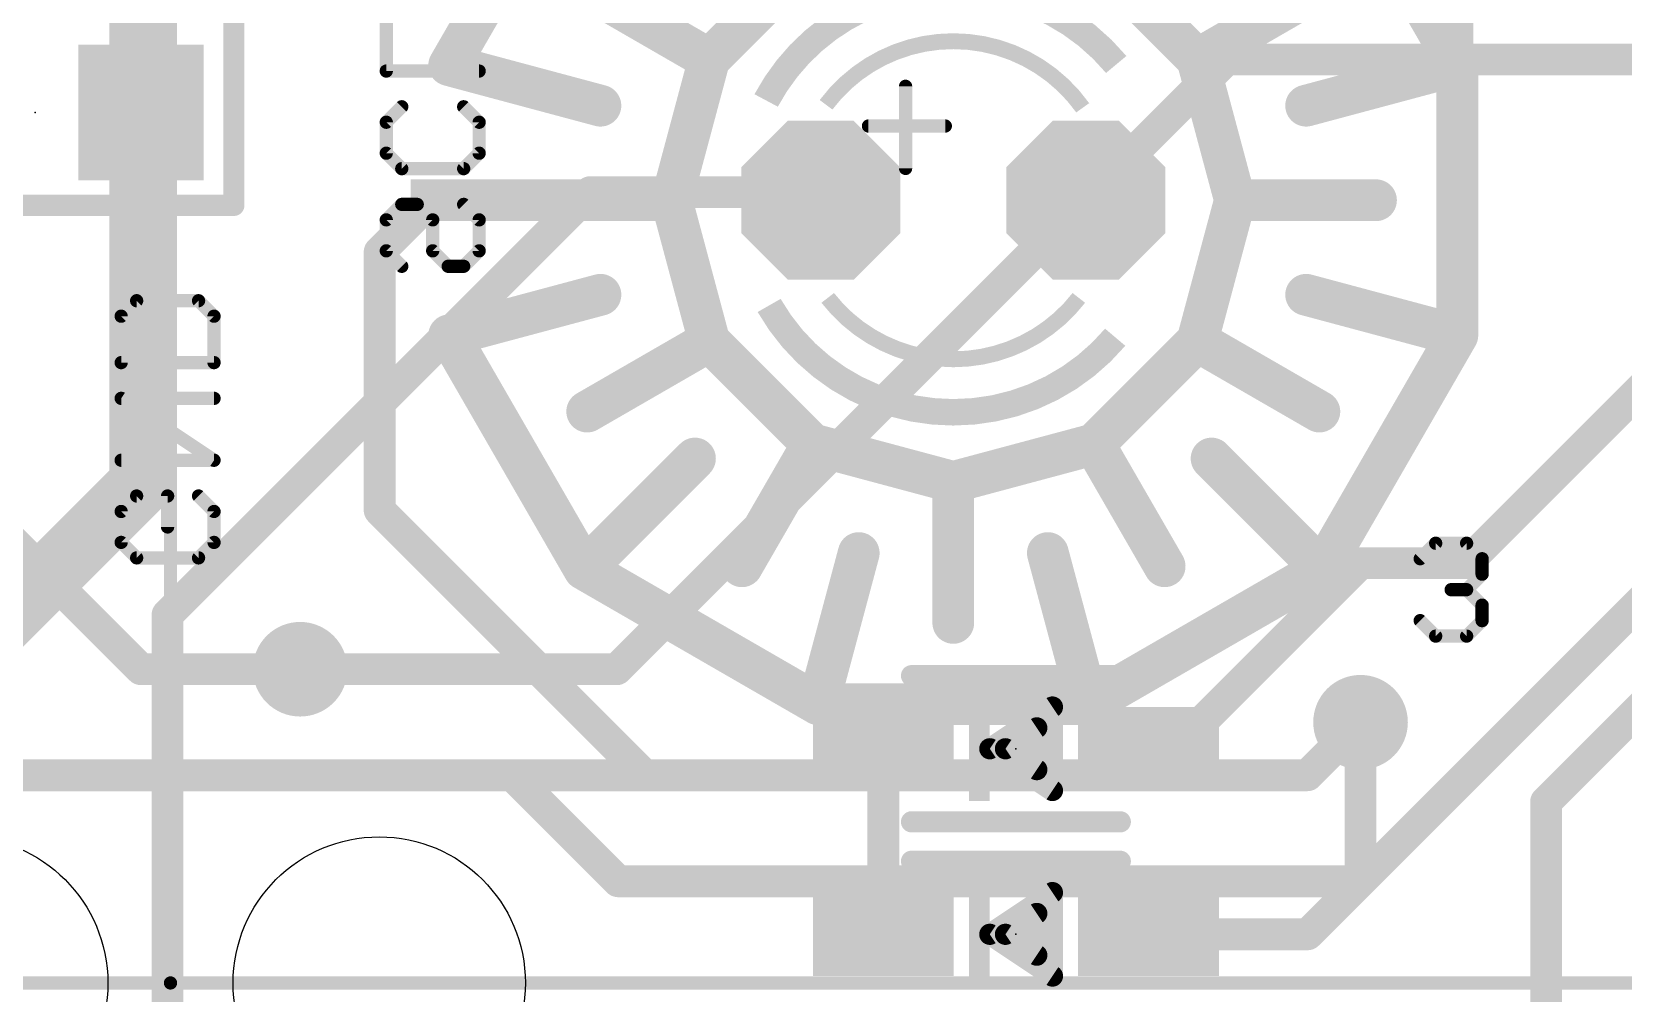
# Model space of a CAD drawing. Extents: x -30.9 to 30.6, y -30.5 to 30.5.
# Drawn here: x -1.3 to 13.95, y 14.93 to 24.14 of the extents above; entities that cross this region are included whole.
import ezdxf

# ---------------------------------------------------------------- set-up
doc = ezdxf.new("R2010")
doc.units = 0
for name, color, linetype in [('1', 12, 'CONTINUOUS'), ('16', 132, 'CONTINUOUS'), ('17', 110, 'CONTINUOUS'), ('18', 110, 'CONTINUOUS'), ('20', 53, 'CONTINUOUS'), ('21', 40, 'CONTINUOUS'), ('22', 6, 'CONTINUOUS'), ('24', 6, 'CONTINUOUS'), ('49', 253, 'CONTINUOUS')]:
    doc.layers.add(name, color=color, linetype=linetype)

# ---------------------------------------------------------------- blocks, each defined once
blk = doc.blocks.new('RECT')
blk.add_solid([(-0.5, -0.5), (0.5, -0.5), (-0.5, 0.5), (0.5, 0.5)])
blk = doc.blocks.new('OCTAGONP')
at = {"const_width": 0.5}
blk.add_lwpolyline([(-0.25, -0.1036), (-0.25, 0.1036), (-0.1036, 0.25), (0.1036, 0.25), (0.25, 0.1036), (0.25, -0.1036), (0.1036, -0.25), (-0.1036, -0.25), (-0.25, -0.1036), (-0.25, 0.1036)], dxfattribs=at)
blk = doc.blocks.new('ROUNDV')
at = {"const_width": 0.5}
blk.add_lwpolyline([(0, -0.25, 1), (0, 0.25, 1), (0, -0.25)], format="xyb", dxfattribs=at)

msp = doc.modelspace()

# ---------------------------------------------------------------- linework, layer by layer
at = {"layer": '1'}
for points, const_width in [([(12.358, 22.538), (12.358, 28.702)], 0.3048), ([(3.9925, 26.0635), (2.6984, 23.8221)], 0.4), ([(12.3576, 23.8221), (11.0635, 26.0635)], 0.4), ([(6.178, 24.8663), (5.1897, 23.878)], 0.4), ([(9.8663, 23.878), (8.878, 24.8663)], 0.4), ([(5.1897, 23.878), (4.0206, 24.553)], 0.4), ([(9.8663, 23.878), (11.0354, 24.553)], 0.4), ([(4.1473, 23.4339), (2.6984, 23.8221)], 0.4), ([(5.1897, 23.878), (4.828, 22.528)], 0.4), ([(10.228, 22.528), (9.8663, 23.878)], 0.4), ([(10.9087, 23.4339), (12.3576, 23.8221)], 0.4), ([(12.3576, 21.2339), (12.3576, 23.8221)], 0.4), ([(4.828, 22.528), (2.578, 22.528)], 0.4), ([(4.828, 22.528), (5.1897, 21.178)], 0.4), ([(9.8663, 21.178), (10.228, 22.528)], 0.4), ([(10.228, 22.528), (11.578, 22.528)], 0.4), ([(2.528, 22.528), (2.032, 22.032)], 0.3048), ([(2.032, 22.032), (2.032, 19.558)], 0.3048), ([(4.1473, 21.6221), (2.6984, 21.2339)], 0.4), ([(10.9087, 21.6221), (12.3576, 21.2339)], 0.4), ([(2.6984, 21.2339), (3.9925, 18.9925)], 0.4), ([(5.1897, 21.178), (4.0206, 20.503)], 0.4), ([(5.1897, 21.178), (6.178, 20.1897)], 0.4), ([(8.878, 20.1897), (9.8663, 21.178)], 0.4), ([(9.8663, 21.178), (11.0354, 20.503)], 0.4), ([(11.0635, 18.9925), (12.3576, 21.2339)], 0.4), ([(6.178, 20.1897), (5.503, 19.0206)], 0.4), ([(6.178, 20.1897), (7.528, 19.828)], 0.4), ([(7.528, 19.828), (8.878, 20.1897)], 0.4), ([(8.878, 20.1897), (9.553, 19.0206)], 0.4), ([(5.0531, 20.0531), (3.9925, 18.9925)], 0.4), ([(10.0029, 20.0531), (11.0635, 18.9925)], 0.4), ([(7.528, 19.828), (7.528, 18.478)], 0.4), ([(-2.032, 19.812), (-0.254, 18.034)], 0.3048), ([(2.032, 19.558), (4.572, 17.018)], 0.3048), ([(6.6221, 19.1473), (6.2339, 17.6984)], 0.4), ([(8.4339, 19.1473), (8.8221, 17.6984)], 0.4), ([(3.9925, 18.9925), (6.2339, 17.6984)], 0.4), ([(8.8221, 17.6984), (11.0635, 18.9925)], 0.4), ([(11.43, 16.002), (14.224, 18.796)], 0.3048), ([(-0.254, 18.034), (1.27, 18.034)], 0.3048), ([(13.208, 16.764), (14.478, 18.034)], 0.3048), ([(6.2339, 17.6984), (8.8221, 17.6984)], 0.4), ([(10.922, 17.018), (11.43, 17.526)], 0.3048), ([(-3.048, 17.018), (3.302, 17.018)], 0.3048), ([(3.302, 17.018), (4.318, 16.002)], 0.3048), ([(4.572, 17.018), (10.922, 17.018)], 0.3048), ([(13.208, 13.716), (13.208, 16.764)], 0.3048), ([(4.318, 16.002), (11.43, 16.002)], 0.3048)]:
    msp.add_lwpolyline(points, dxfattribs=dict(at, const_width=const_width))
for points, const_width in [([(2.7243, 23.9187, 1), (2.6725, 23.7255)], 0.2), ([(2.6118, 23.8721, 1), (2.785, 23.7721)], 0.2), ([(5.119, 23.9487, 1), (5.2604, 23.8073)], 0.2), ([(5.2863, 23.8521, 1), (5.0931, 23.9039)], 0.2), ([(5.1397, 23.7914, 1), (5.2397, 23.9646)], 0.2), ([(9.9629, 23.9039, 1), (9.7697, 23.8521)], 0.2), ([(9.8163, 23.9646, 1), (9.9163, 23.7914)], 0.2), ([(9.7956, 23.8073, 1), (9.937, 23.9487)], 0.2), ([(12.4576, 23.8221, 1), (12.2576, 23.8221)], 0.2), ([(12.271, 23.7721, 1), (12.4442, 23.8721)], 0.2), ([(12.3835, 23.7255, 1), (12.3317, 23.9187)], 0.2), ([(4.1214, 23.3373, 1), (4.1731, 23.5305)], 0.2), ([(10.8829, 23.5305, 1), (10.9346, 23.3373)], 0.2), ([(2.578, 22.628, 1), (2.578, 22.428)], 0.2), ([(4.9246, 22.5539, 1), (4.7314, 22.5021)], 0.2), ([(4.828, 22.428, 1), (4.828, 22.628)], 0.2), ([(10.228, 22.628, 1), (10.228, 22.428)], 0.2), ([(10.3246, 22.5021, 1), (10.1314, 22.5539)], 0.2), ([(11.578, 22.428, 1), (11.578, 22.628)], 0.2), ([(2.5819, 22.4741, 1), (2.4741, 22.5819)], 0.1524), ([(4.7314, 22.5539, 1), (4.9246, 22.5021)], 0.2), ([(10.1314, 22.5021, 1), (10.3246, 22.5539)], 0.2), ([(12.2818, 22.538, 1), (12.4342, 22.538)], 0.1524), ([(2.1082, 22.032, 1), (1.9558, 22.032)], 0.1524), ([(1.9781, 22.0859, 1), (2.0859, 21.9781)], 0.1524), ([(4.1731, 21.5255, 1), (4.1214, 21.7187)], 0.2), ([(10.9346, 21.7187, 1), (10.8829, 21.5255)], 0.2), ([(2.785, 21.2839, 1), (2.6118, 21.1839)], 0.2), ([(2.6725, 21.3305, 1), (2.7243, 21.1373)], 0.2), ([(5.2604, 21.2487, 1), (5.119, 21.1073)], 0.2), ([(5.2397, 21.0914, 1), (5.1397, 21.2646)], 0.2), ([(9.9163, 21.2646, 1), (9.8163, 21.0914)], 0.2), ([(9.937, 21.1073, 1), (9.7956, 21.2487)], 0.2), ([(12.4442, 21.1839, 1), (12.271, 21.2839)], 0.2), ([(12.3317, 21.1373, 1), (12.3835, 21.3305)], 0.2), ([(5.0931, 21.1521, 1), (5.2863, 21.2039)], 0.2), ([(9.7697, 21.2039, 1), (9.9629, 21.1521)], 0.2), ([(12.2576, 21.2339, 1), (12.4576, 21.2339)], 0.2), ([(3.9706, 20.5896, 1), (4.0706, 20.4164)], 0.2), ([(10.9854, 20.4164, 1), (11.0854, 20.5896)], 0.2), ([(6.2039, 20.2863, 1), (6.1521, 20.0931)], 0.2), ([(6.2646, 20.1397, 1), (6.0914, 20.2397)], 0.2), ([(6.1073, 20.119, 1), (6.2487, 20.2604)], 0.2), ([(8.9646, 20.2397, 1), (8.7914, 20.1397)], 0.2), ([(8.8073, 20.2604, 1), (8.9487, 20.119)], 0.2), ([(8.9039, 20.0931, 1), (8.8521, 20.2863)], 0.2), ([(5.1238, 19.9824, 1), (4.9824, 20.1238)], 0.2), ([(10.0736, 20.1238, 1), (9.9322, 19.9824)], 0.2), ([(7.628, 19.828, 1), (7.428, 19.828)], 0.2), ([(7.5021, 19.9246, 1), (7.5539, 19.7314)], 0.2), ([(7.5021, 19.7314, 1), (7.5539, 19.9246)], 0.2), ([(2.0859, 19.6119, 1), (1.9781, 19.5041)], 0.1524), ([(1.9558, 19.558, 1), (2.1082, 19.558)], 0.1524), ([(6.7187, 19.1214, 1), (6.5255, 19.1731)], 0.2), ([(8.5305, 19.1731, 1), (8.3373, 19.1214)], 0.2), ([(4.0425, 19.0791, 1), (3.9425, 18.9059)], 0.2), ([(3.9218, 19.0632, 1), (4.0632, 18.9218)], 0.2), ([(3.9059, 18.9425, 1), (4.0791, 19.0425)], 0.2), ([(5.4164, 19.0706, 1), (5.5896, 18.9706)], 0.2), ([(9.4664, 18.9706, 1), (9.6396, 19.0706)], 0.2), ([(10.9769, 19.0425, 1), (11.1501, 18.9425)], 0.2), ([(10.9928, 18.9218, 1), (11.1342, 19.0632)], 0.2), ([(11.1135, 18.9059, 1), (11.0135, 19.0791)], 0.2), ([(7.428, 18.478, 1), (7.628, 18.478)], 0.2), ([(-0.254, 18.1102, 1), (-0.254, 17.9578)], 0.1524), ([(-0.3079, 17.9801, 1), (-0.2001, 18.0879)], 0.1524), ([(1.27, 17.9578, 1), (1.27, 18.1102)], 0.1524), ([(6.2339, 17.7984, 1), (6.2339, 17.5984)], 0.2), ([(6.1839, 17.6118, 1), (6.2839, 17.785)], 0.2), ([(8.7721, 17.785, 1), (8.8721, 17.6118)], 0.2), ([(8.8221, 17.5984, 1), (8.8221, 17.7984)], 0.2), ([(6.1373, 17.7243, 1), (6.3305, 17.6725)], 0.2), ([(8.7255, 17.6725, 1), (8.9187, 17.7243)], 0.2), ([(11.4839, 17.4721, 1), (11.3761, 17.5799)], 0.1524), ([(3.3559, 17.0719, 1), (3.2481, 16.9641)], 0.1524), ([(3.302, 16.9418, 1), (3.302, 17.0942)], 0.1524), ([(4.572, 17.0942, 1), (4.572, 16.9418)], 0.1524), ([(4.5181, 16.9641, 1), (4.6259, 17.0719)], 0.1524), ([(10.8681, 17.0719, 1), (10.9759, 16.9641)], 0.1524), ([(10.922, 16.9418, 1), (10.922, 17.0942)], 0.1524), ([(13.2842, 16.764, 1), (13.1318, 16.764)], 0.1524), ([(13.1541, 16.8179, 1), (13.2619, 16.7101)], 0.1524), ([(4.318, 16.0782, 1), (4.318, 15.9258)], 0.1524), ([(4.2641, 15.9481, 1), (4.3719, 16.0559)], 0.1524), ([(11.3761, 16.0559, 1), (11.4839, 15.9481)], 0.1524), ([(11.43, 15.9258, 1), (11.43, 16.0782)], 0.1524)]:
    msp.add_lwpolyline(points, format="xyb", dxfattribs=dict(at, const_width=const_width))
at = {"layer": '16'}
for points, const_width in [([(-0.254, 27.178), (-0.254, 23.368)], 0.6096), ([(8.798, 22.528), (10.146, 23.876)], 0.3048), ([(10.146, 23.876), (22.86, 23.876)], 0.3048), ([(-0.254, 19.812), (-0.254, 23.368)], 0.6096), ([(0, 18.556), (4.05, 22.606)], 0.3048), ([(4.05, 22.606), (6.18, 22.606)], 0.3048), ([(6.18, 22.606), (6.258, 22.528)], 0.3048), ([(12.446, 19.05), (16.002, 22.606)], 0.3048), ([(4.304, 18.034), (8.798, 22.528)], 0.3048), ([(-0.254, 19.812), (-2.032, 18.034)], 0.6096), ([(9.652, 17.272), (11.43, 19.05)], 0.3048), ([(11.43, 19.05), (12.446, 19.05)], 0.3048), ([(0, 17.018), (0, 18.556)], 0.3048), ([(1.27, 18.034), (4.304, 18.034)], 0.3048), ([(11.43, 17.526), (11.43, 16.002)], 0.3048), ([(6.858, 17.272), (6.858, 17.018)], 0.3048), ([(9.398, 17.272), (9.652, 17.272)], 0.3048), ([(0, 11.176), (0, 17.018)], 0.3048), ([(0, 17.018), (6.858, 17.018)], 0.3048), ([(6.858, 17.018), (6.858, 15.494)], 0.3048), ([(11.43, 16.002), (10.922, 15.494)], 0.3048), ([(10.922, 15.494), (9.398, 15.494)], 0.3048)]:
    msp.add_lwpolyline(points, dxfattribs=dict(at, const_width=const_width))
for points, const_width in [([(10.146, 23.9522, 1), (10.146, 23.7998)], 0.1524), ([(10.1999, 23.8221, 1), (10.0921, 23.9299)], 0.1524), ([(-0.1016, 23.368, 1), (-0.4064, 23.368)], 0.3048), ([(-0.4064, 23.368, 1), (-0.1016, 23.368)], 0.3048), ([(4.05, 22.6822, 1), (4.05, 22.5298)], 0.1524), ([(4.1039, 22.5521, 1), (3.9961, 22.6599)], 0.1524), ([(6.2339, 22.6599, 1), (6.1261, 22.5521)], 0.1524), ([(6.18, 22.5298, 1), (6.18, 22.6822)], 0.1524), ([(6.2041, 22.4741, 1), (6.3119, 22.5819)], 0.1524), ([(8.7441, 22.5819, 1), (8.8519, 22.4741)], 0.1524), ([(8.8519, 22.4741, 1), (8.7441, 22.5819)], 0.1524), ([(-0.1462, 19.7042, 1), (-0.3618, 19.9198)], 0.3048), ([(-0.4064, 19.812, 1), (-0.1016, 19.812)], 0.3048), ([(11.43, 19.1262, 1), (11.43, 18.9738)], 0.1524), ([(11.4839, 18.9961, 1), (11.3761, 19.1039)], 0.1524), ([(12.3921, 19.1039, 1), (12.4999, 18.9961)], 0.1524), ([(12.446, 18.9738, 1), (12.446, 19.1262)], 0.1524), ([(0.0762, 18.556, 1), (-0.0762, 18.556)], 0.1524), ([(-0.0539, 18.6099, 1), (0.0539, 18.5021)], 0.1524), ([(1.27, 18.1102, 1), (1.27, 17.9578)], 0.1524), ([(4.2501, 18.0879, 1), (4.3579, 17.9801)], 0.1524), ([(4.304, 17.9578, 1), (4.304, 18.1102)], 0.1524), ([(11.5062, 17.526, 1), (11.3538, 17.526)], 0.1524), ([(6.9342, 17.272, 1), (6.7818, 17.272)], 0.1524), ([(9.398, 17.3482, 1), (9.398, 17.1958)], 0.1524), ([(9.5981, 17.3259, 1), (9.7059, 17.2181)], 0.1524), ([(9.652, 17.1958, 1), (9.652, 17.3482)], 0.1524), ([(0.0762, 17.018, 1), (-0.0762, 17.018)], 0.1524), ([(0, 17.0942, 1), (0, 16.9418)], 0.1524), ([(-0.0762, 17.018, 1), (0.0762, 17.018)], 0.1524), ([(6.9342, 17.018, 1), (6.7818, 17.018)], 0.1524), ([(6.7818, 17.018, 1), (6.9342, 17.018)], 0.1524), ([(6.858, 16.9418, 1), (6.858, 17.0942)], 0.1524), ([(11.3538, 16.002, 1), (11.5062, 16.002)], 0.1524), ([(11.4839, 15.9481, 1), (11.3761, 16.0559)], 0.1524), ([(6.7818, 15.494, 1), (6.9342, 15.494)], 0.1524), ([(9.398, 15.5702, 1), (9.398, 15.4178)], 0.1524), ([(10.8681, 15.5479, 1), (10.9759, 15.4401)], 0.1524), ([(10.922, 15.4178, 1), (10.922, 15.5702)], 0.1524)]:
    msp.add_lwpolyline(points, format="xyb", dxfattribs=dict(at, const_width=const_width))
at = {"layer": '20'}
for centre in [(-1.972, 15.028), (2.028, 15.028)]:
    msp.add_circle(centre, 1.4, dxfattribs=at)
at = {"layer": '21'}
for points, const_width in [([(7.528, 24.56, 0.277), (5.7351, 23.4842)], 0.254), ([(9.089, 23.8289, 0.2226), (7.528, 24.56)], 0.254), ([(7.528, 24.052, 0.2361), (6.3088, 23.4424)], 0.1524), ([(8.7681, 23.4138, 0.2422), (7.528, 24.052)], 0.1524), ([(7.1025, 23.6202, 1), (7.0391, 23.6202)], 0.0635), ([(6.7152, 23.2709, 1), (6.7152, 23.2075)], 0.0635), ([(7.4518, 23.2075, 1), (7.4518, 23.2709)], 0.0635), ([(7.0391, 22.8328, 1), (7.1025, 22.8328)], 0.0635), ([(6.325, 21.5924, 0.2315), (7.528, 21.004)], 0.1524), ([(7.528, 21.004, 0.2315), (8.731, 21.5924)], 0.1524), ([(5.7637, 21.5198, 0.2691), (7.528, 20.496)], 0.254), ([(7.528, 20.496, 0.2206), (9.0792, 21.2154)], 0.254), ([(12.1498, 19.273, 1), (12.1498, 19.2095)], 0.0635), ([(12.1722, 19.2188, 1), (12.1273, 19.2637)], 0.0635), ([(12.4688, 19.2637, 1), (12.4239, 19.2188)], 0.0635), ([(12.4464, 19.2095, 1), (12.4464, 19.273)], 0.0635), ([(11.979, 19.1154, 1), (12.024, 19.0705)], 0.0635), ([(12.6264, 19.093, 1), (12.5629, 19.093)], 0.0635), ([(12.5722, 19.0705, 1), (12.6171, 19.1154)], 0.0635), ([(12.5629, 18.9447, 1), (12.6264, 18.9447)], 0.0635), ([(12.6171, 18.9222, 1), (12.5722, 18.9671)], 0.0635), ([(12.2981, 18.8281, 1), (12.2981, 18.7646)], 0.0635), ([(12.4688, 18.8188, 1), (12.4239, 18.7739)], 0.0635), ([(12.4239, 18.8188, 1), (12.4688, 18.7739)], 0.0635), ([(12.4464, 18.7646, 1), (12.4464, 18.8281)], 0.0635), ([(12.6264, 18.6481, 1), (12.5629, 18.6481)], 0.0635), ([(12.5722, 18.6256, 1), (12.6171, 18.6705)], 0.0635), ([(12.024, 18.5222, 1), (11.979, 18.4773)], 0.0635), ([(12.5629, 18.4998, 1), (12.6264, 18.4998)], 0.0635), ([(12.6171, 18.4773, 1), (12.5722, 18.5222)], 0.0635), ([(12.1498, 18.3833, 1), (12.1498, 18.3198)], 0.0635), ([(12.1273, 18.329, 1), (12.1722, 18.374)], 0.0635), ([(12.4239, 18.374, 1), (12.4688, 18.329)], 0.0635), ([(12.4464, 18.3198, 1), (12.4464, 18.3833)], 0.0635)]:
    msp.add_lwpolyline(points, format="xyb", dxfattribs=dict(at, const_width=const_width))
at = {"layer": '21', "const_width": 0.127}
for points in [[(7.0708, 22.8328), (7.0708, 23.6202)], [(6.7152, 23.2392), (7.4518, 23.2392)], [(12.0015, 19.093), (12.1498, 19.2413)], [(12.1498, 19.2413), (12.4464, 19.2413)], [(12.4464, 19.2413), (12.5947, 19.093)], [(12.5947, 19.093), (12.5947, 18.9447)], [(12.5947, 18.9447), (12.4464, 18.7964)], [(12.4464, 18.7964), (12.2981, 18.7964)], [(12.4464, 18.7964), (12.5947, 18.6481)], [(12.5947, 18.6481), (12.5947, 18.4998)], [(12.1498, 18.3515), (12.0015, 18.4998)], [(12.5947, 18.4998), (12.4464, 18.3515)], [(12.4464, 18.3515), (12.1498, 18.3515)]]:
    msp.add_lwpolyline(points, dxfattribs=at)
at = {"layer": '22'}
for points, const_width in [([(2.0955, 23.766), (2.0955, 24.3592)], 0.127), ([(0.635, 22.479), (0.635, 24.257)], 0.2032), ([(2.9853, 23.766), (2.0955, 23.766)], 0.127), ([(2.0955, 23.2753), (2.2438, 23.4236)], 0.127), ([(2.837, 23.4236), (2.9853, 23.2753)], 0.127), ([(2.0955, 22.9788), (2.0955, 23.2753)], 0.127), ([(2.9853, 23.2753), (2.9853, 22.9788)], 0.127), ([(2.2438, 22.8305), (2.0955, 22.9788)], 0.127), ([(2.9853, 22.9788), (2.837, 22.8305)], 0.127), ([(2.837, 22.8305), (2.2438, 22.8305)], 0.127), ([(-3.175, 22.479), (0.635, 22.479)], 0.2032), ([(2.2438, 22.4881), (2.0955, 22.3398)], 0.127), ([(2.3921, 22.4881), (2.2438, 22.4881)], 0.127), ([(2.5404, 22.3398), (2.3921, 22.4881)], 0.127), ([(2.837, 22.4881), (2.9853, 22.3398)], 0.127), ([(2.0955, 22.3398), (2.0955, 22.0432)], 0.127), ([(2.5404, 22.0432), (2.5404, 22.3398)], 0.127), ([(2.9853, 22.3398), (2.9853, 22.0432)], 0.127), ([(2.0955, 22.0432), (2.2438, 21.8949)], 0.127), ([(2.6887, 21.8949), (2.5404, 22.0432)], 0.127), ([(2.837, 21.8949), (2.6887, 21.8949)], 0.127), ([(2.9853, 22.0432), (2.837, 21.8949)], 0.127), ([(-0.4445, 21.4169), (-0.2962, 21.5652)], 0.127), ([(-0.2962, 21.5652), (0.297, 21.5652)], 0.127), ([(0.297, 21.5652), (0.4453, 21.4169)], 0.127), ([(-0.4445, 20.972), (-0.4445, 21.4169)], 0.127), ([(0.4453, 21.4169), (0.4453, 20.972)], 0.127), ([(0.4453, 20.972), (-0.4445, 20.972)], 0.127), ([(0.4453, 20.0365), (-0.4445, 20.6296)], 0.127), ([(-0.4445, 20.6296), (0.4453, 20.6296)], 0.127), ([(-0.4445, 20.0365), (0.4453, 20.0365)], 0.127), ([(-0.4445, 19.5458), (-0.2962, 19.6941)], 0.127), ([(-0.2962, 19.6941), (0.0004, 19.6941)], 0.127), ([(0.0004, 19.6941), (0.0004, 19.3975)], 0.127), ([(0.297, 19.6941), (0.4453, 19.5458)], 0.127), ([(-0.4445, 19.2492), (-0.4445, 19.5458)], 0.127), ([(0.4453, 19.5458), (0.4453, 19.2492)], 0.127), ([(-0.2962, 19.1009), (-0.4445, 19.2492)], 0.127), ([(0.4453, 19.2492), (0.297, 19.1009)], 0.127), ([(0.297, 19.1009), (-0.2962, 19.1009)], 0.127), ([(9.128, 17.972), (7.128, 17.972)], 0.2032), ([(8.478, 17.672), (7.878, 17.272)], 0.2032), ([(8.478, 16.872), (8.478, 17.672)], 0.2032), ([(8.328, 17.472), (8.028, 17.272)], 0.2032), ([(8.328, 17.072), (8.328, 17.472)], 0.2032), ([(7.878, 17.272), (8.478, 16.872)], 0.2032), ([(8.028, 17.272), (8.328, 17.072)], 0.2032), ([(8.028, 17.272), (8.328, 17.272)], 0.2032), ([(7.128, 16.572), (9.128, 16.572)], 0.2032), ([(9.128, 16.194), (7.128, 16.194)], 0.2032), ([(8.478, 15.894), (7.878, 15.494)], 0.2032), ([(8.478, 15.094), (8.478, 15.894)], 0.2032), ([(8.328, 15.694), (8.028, 15.494)], 0.2032), ([(8.2566, 15.6464), (8.328, 15.6464)], 0.2032), ([(8.328, 15.294), (8.328, 15.694)], 0.2032), ([(7.878, 15.494), (8.478, 15.094)], 0.2032), ([(8.028, 15.494), (8.328, 15.294)], 0.2032), ([(8.1042, 15.4432), (8.328, 15.4432)], 0.2032)]:
    msp.add_lwpolyline(points, dxfattribs=dict(at, const_width=const_width))
for points, const_width in [([(2.0637, 23.766, 1), (2.1273, 23.766)], 0.0635), ([(2.0955, 23.7977, 1), (2.0955, 23.7342)], 0.0635), ([(2.9853, 23.7342, 1), (2.9853, 23.7977)], 0.0635), ([(2.2662, 23.4012, 1), (2.2213, 23.4461)], 0.0635), ([(2.8594, 23.4461, 1), (2.8145, 23.4012)], 0.0635), ([(2.1273, 23.2753, 1), (2.0637, 23.2753)], 0.0635), ([(2.073, 23.2978, 1), (2.118, 23.2529)], 0.0635), ([(3.017, 23.2753, 1), (2.9535, 23.2753)], 0.0635), ([(2.9628, 23.2529, 1), (3.0077, 23.2978)], 0.0635), ([(2.118, 23.0012, 1), (2.073, 22.9563)], 0.0635), ([(3.0077, 22.9563, 1), (2.9628, 23.0012)], 0.0635), ([(2.0637, 22.9788, 1), (2.1273, 22.9788)], 0.0635), ([(2.2438, 22.8622, 1), (2.2438, 22.7987)], 0.0635), ([(2.2213, 22.808, 1), (2.2662, 22.8529)], 0.0635), ([(2.8145, 22.8529, 1), (2.8594, 22.808)], 0.0635), ([(2.837, 22.7987, 1), (2.837, 22.8622)], 0.0635), ([(2.9535, 22.9788, 1), (3.017, 22.9788)], 0.0635), ([(0.635, 22.4282, 1), (0.635, 22.5298)], 0.1016), ([(0.5842, 22.479, 1), (0.6858, 22.479)], 0.1016), ([(2.2438, 22.5199, 1), (2.2438, 22.4564)], 0.0635), ([(2.2662, 22.4657, 1), (2.2213, 22.5106)], 0.0635), ([(2.4145, 22.5106, 1), (2.3696, 22.4657)], 0.0635), ([(2.3921, 22.4564, 1), (2.3921, 22.5199)], 0.0635), ([(2.8594, 22.5106, 1), (2.8145, 22.4657)], 0.0635), ([(2.1273, 22.3398, 1), (2.0637, 22.3398)], 0.0635), ([(2.073, 22.3623, 1), (2.118, 22.3174)], 0.0635), ([(2.5721, 22.3398, 1), (2.5086, 22.3398)], 0.0635), ([(2.5179, 22.3174, 1), (2.5628, 22.3623)], 0.0635), ([(3.017, 22.3398, 1), (2.9535, 22.3398)], 0.0635), ([(2.9628, 22.3174, 1), (3.0077, 22.3623)], 0.0635), ([(2.0637, 22.0432, 1), (2.1273, 22.0432)], 0.0635), ([(2.118, 22.0657, 1), (2.073, 22.0208)], 0.0635), ([(2.5628, 22.0657, 1), (2.5179, 22.0208)], 0.0635), ([(2.5086, 22.0432, 1), (2.5721, 22.0432)], 0.0635), ([(2.6887, 21.9267, 1), (2.6887, 21.8632)], 0.0635), ([(2.837, 21.8632, 1), (2.837, 21.9267)], 0.0635), ([(2.9535, 22.0432, 1), (3.017, 22.0432)], 0.0635), ([(3.0077, 22.0208, 1), (2.9628, 22.0657)], 0.0635), ([(2.2213, 21.8725, 1), (2.2662, 21.9174)], 0.0635), ([(2.6662, 21.8725, 1), (2.7111, 21.9174)], 0.0635), ([(2.8145, 21.9174, 1), (2.8594, 21.8725)], 0.0635), ([(-0.2962, 21.5969, 1), (-0.2962, 21.5334)], 0.0635), ([(-0.2738, 21.5427, 1), (-0.3187, 21.5876)], 0.0635), ([(0.3194, 21.5876, 1), (0.2745, 21.5427)], 0.0635), ([(0.297, 21.5334, 1), (0.297, 21.5969)], 0.0635), ([(-0.4128, 21.4169, 1), (-0.4763, 21.4169)], 0.0635), ([(-0.467, 21.4393, 1), (-0.422, 21.3944)], 0.0635), ([(0.477, 21.4169, 1), (0.4135, 21.4169)], 0.0635), ([(0.4228, 21.3944, 1), (0.4677, 21.4393)], 0.0635), ([(-0.4763, 20.972, 1), (-0.4128, 20.972)], 0.0635), ([(-0.4445, 21.0037, 1), (-0.4445, 20.9402)], 0.0635), ([(0.4135, 20.972, 1), (0.477, 20.972)], 0.0635), ([(0.4453, 20.9402, 1), (0.4453, 21.0037)], 0.0635), ([(-0.4269, 20.6561, 1), (-0.4621, 20.6032)], 0.0635), ([(-0.4445, 20.6614, 1), (-0.4445, 20.5979)], 0.0635), ([(0.4453, 20.5979, 1), (0.4453, 20.6614)], 0.0635), ([(-0.4445, 20.0682, 1), (-0.4445, 20.0047)], 0.0635), ([(0.4276, 20.01, 1), (0.4629, 20.0629)], 0.0635), ([(0.4453, 20.0047, 1), (0.4453, 20.0682)], 0.0635), ([(-0.2962, 19.7259, 1), (-0.2962, 19.6624)], 0.0635), ([(-0.2738, 19.6717, 1), (-0.3187, 19.7166)], 0.0635), ([(0.0321, 19.6941, 1), (-0.0314, 19.6941)], 0.0635), ([(0.0004, 19.6624, 1), (0.0004, 19.7259)], 0.0635), ([(0.3194, 19.7166, 1), (0.2745, 19.6717)], 0.0635), ([(-0.4128, 19.5458, 1), (-0.4763, 19.5458)], 0.0635), ([(-0.467, 19.5683, 1), (-0.422, 19.5234)], 0.0635), ([(0.477, 19.5458, 1), (0.4135, 19.5458)], 0.0635), ([(0.4228, 19.5234, 1), (0.4677, 19.5683)], 0.0635), ([(-0.0314, 19.3975, 1), (0.0321, 19.3975)], 0.0635), ([(-0.4763, 19.2492, 1), (-0.4128, 19.2492)], 0.0635), ([(-0.422, 19.2717, 1), (-0.467, 19.2268)], 0.0635), ([(0.4135, 19.2492, 1), (0.477, 19.2492)], 0.0635), ([(0.4677, 19.2268, 1), (0.4228, 19.2717)], 0.0635), ([(-0.2962, 19.1327, 1), (-0.2962, 19.0692)], 0.0635), ([(-0.3187, 19.0785, 1), (-0.2738, 19.1234)], 0.0635), ([(0.2745, 19.1234, 1), (0.3194, 19.0785)], 0.0635), ([(0.297, 19.0692, 1), (0.297, 19.1327)], 0.0635), ([(7.128, 18.0228, 1), (7.128, 17.9212)], 0.1016), ([(9.128, 17.9212, 1), (9.128, 18.0228)], 0.1016), ([(8.5288, 17.672, 1), (8.4272, 17.672)], 0.1016), ([(8.5062, 17.6297, 1), (8.4498, 17.7143)], 0.1016), ([(8.3788, 17.472, 1), (8.2772, 17.472)], 0.1016), ([(8.3562, 17.4297, 1), (8.2998, 17.5143)], 0.1016), ([(7.9062, 17.3143, 1), (7.8498, 17.2297)], 0.1016), ([(7.8498, 17.3143, 1), (7.9062, 17.2297)], 0.1016), ([(8.0562, 17.3143, 1), (7.9998, 17.2297)], 0.1016), ([(8.028, 17.3228, 1), (8.028, 17.2212)], 0.1016), ([(7.9998, 17.3143, 1), (8.0562, 17.2297)], 0.1016), ([(8.328, 17.2212, 1), (8.328, 17.3228)], 0.1016), ([(8.2772, 17.072, 1), (8.3788, 17.072)], 0.1016), ([(8.2998, 17.0297, 1), (8.3562, 17.1143)], 0.1016), ([(8.4498, 16.8297, 1), (8.5062, 16.9143)], 0.1016), ([(8.4272, 16.872, 1), (8.5288, 16.872)], 0.1016), ([(7.128, 16.6228, 1), (7.128, 16.5212)], 0.1016), ([(9.128, 16.5212, 1), (9.128, 16.6228)], 0.1016), ([(7.128, 16.2448, 1), (7.128, 16.1432)], 0.1016), ([(9.128, 16.1432, 1), (9.128, 16.2448)], 0.1016), ([(8.5288, 15.894, 1), (8.4272, 15.894)], 0.1016), ([(8.5062, 15.8517, 1), (8.4498, 15.9363)], 0.1016), ([(8.2566, 15.6972, 1), (8.2566, 15.5956)], 0.1016), ([(8.3788, 15.694, 1), (8.2772, 15.694)], 0.1016), ([(8.3562, 15.6517, 1), (8.2998, 15.7363)], 0.1016), ([(8.328, 15.5956, 1), (8.328, 15.6972)], 0.1016), ([(7.9062, 15.5363, 1), (7.8498, 15.4517)], 0.1016), ([(7.8498, 15.5363, 1), (7.9062, 15.4517)], 0.1016), ([(8.0562, 15.5363, 1), (7.9998, 15.4517)], 0.1016), ([(7.9998, 15.5363, 1), (8.0562, 15.4517)], 0.1016), ([(8.1042, 15.494, 1), (8.1042, 15.3924)], 0.1016), ([(8.328, 15.3924, 1), (8.328, 15.494)], 0.1016), ([(8.2772, 15.294, 1), (8.3788, 15.294)], 0.1016), ([(8.2998, 15.2517, 1), (8.3562, 15.3363)], 0.1016), ([(8.4272, 15.094, 1), (8.5288, 15.094)], 0.1016), ([(8.4498, 15.0517, 1), (8.5062, 15.1363)], 0.1016)]:
    msp.add_lwpolyline(points, format="xyb", dxfattribs=dict(at, const_width=const_width))
at = {"layer": '24'}
for p in [(-1.27, 23.368), (8.128, 17.272), (8.128, 15.494)]:
    msp.add_point(p, dxfattribs=at)
at = {"layer": '49', "const_width": 0.127}
for points in [[(0.028, 30.028), (0.028, 15.028)], [(-14.972, 15.028), (0.028, 15.028)], [(0.028, 15.028), (15.028, 15.028)], [(0.028, 15.028), (0.028, 0.028)]]:
    msp.add_lwpolyline(points, dxfattribs=at)
at = {"layer": '49', "const_width": 0.0635}
for points in [[(0.028, 15.0598, 1), (0.028, 14.9962)], [(0.0597, 15.028, 1), (-0.0037, 15.028)], [(-0.0037, 15.028, 1), (0.0597, 15.028)], [(0.028, 14.9962, 1), (0.028, 15.0598)]]:
    msp.add_lwpolyline(points, format="xyb", dxfattribs=at)

# ---------------------------------------------------------------- block references
at = {"layer": '1', "yscale": 0.4}
for p, xscale, rotation in [((12.358, 22.538), 2, 270), ((2.528, 22.528), 0.4, 180)]:
    msp.add_blockref('RECT', p, dxfattribs=dict(at, xscale=xscale, rotation=rotation))
at = {"layer": '16', "xscale": 1.2, "yscale": 1.3, "rotation": 180}
msp.add_blockref('RECT', (-0.254, 23.368), dxfattribs=at)
at = {"layer": '16', "xscale": 1.35, "yscale": 0.8}
for p in [(6.858, 17.272), (9.398, 17.272), (6.858, 15.494), (9.398, 15.494)]:
    msp.add_blockref('RECT', p, dxfattribs=at)
at = {"layer": '17', "xscale": 1.524, "yscale": 1.524}
for p in [(6.258, 22.528), (6.258, 22.528), (8.798, 22.528), (8.798, 22.528)]:
    msp.add_blockref('OCTAGONP', p, dxfattribs=at)
at = {"layer": '18', "xscale": 0.9064, "yscale": 0.9064}
for p in [(1.27, 18.034), (1.27, 18.034), (11.43, 17.526), (11.43, 17.526)]:
    msp.add_blockref('ROUNDV', p, dxfattribs=at)
at = {"layer": '22', "xscale": 0.2}
for p in [(7.778, 17.272), (7.778, 15.494)]:
    msp.add_blockref('RECT', p, dxfattribs=at)

doc.saveas('drawing.dxf')
